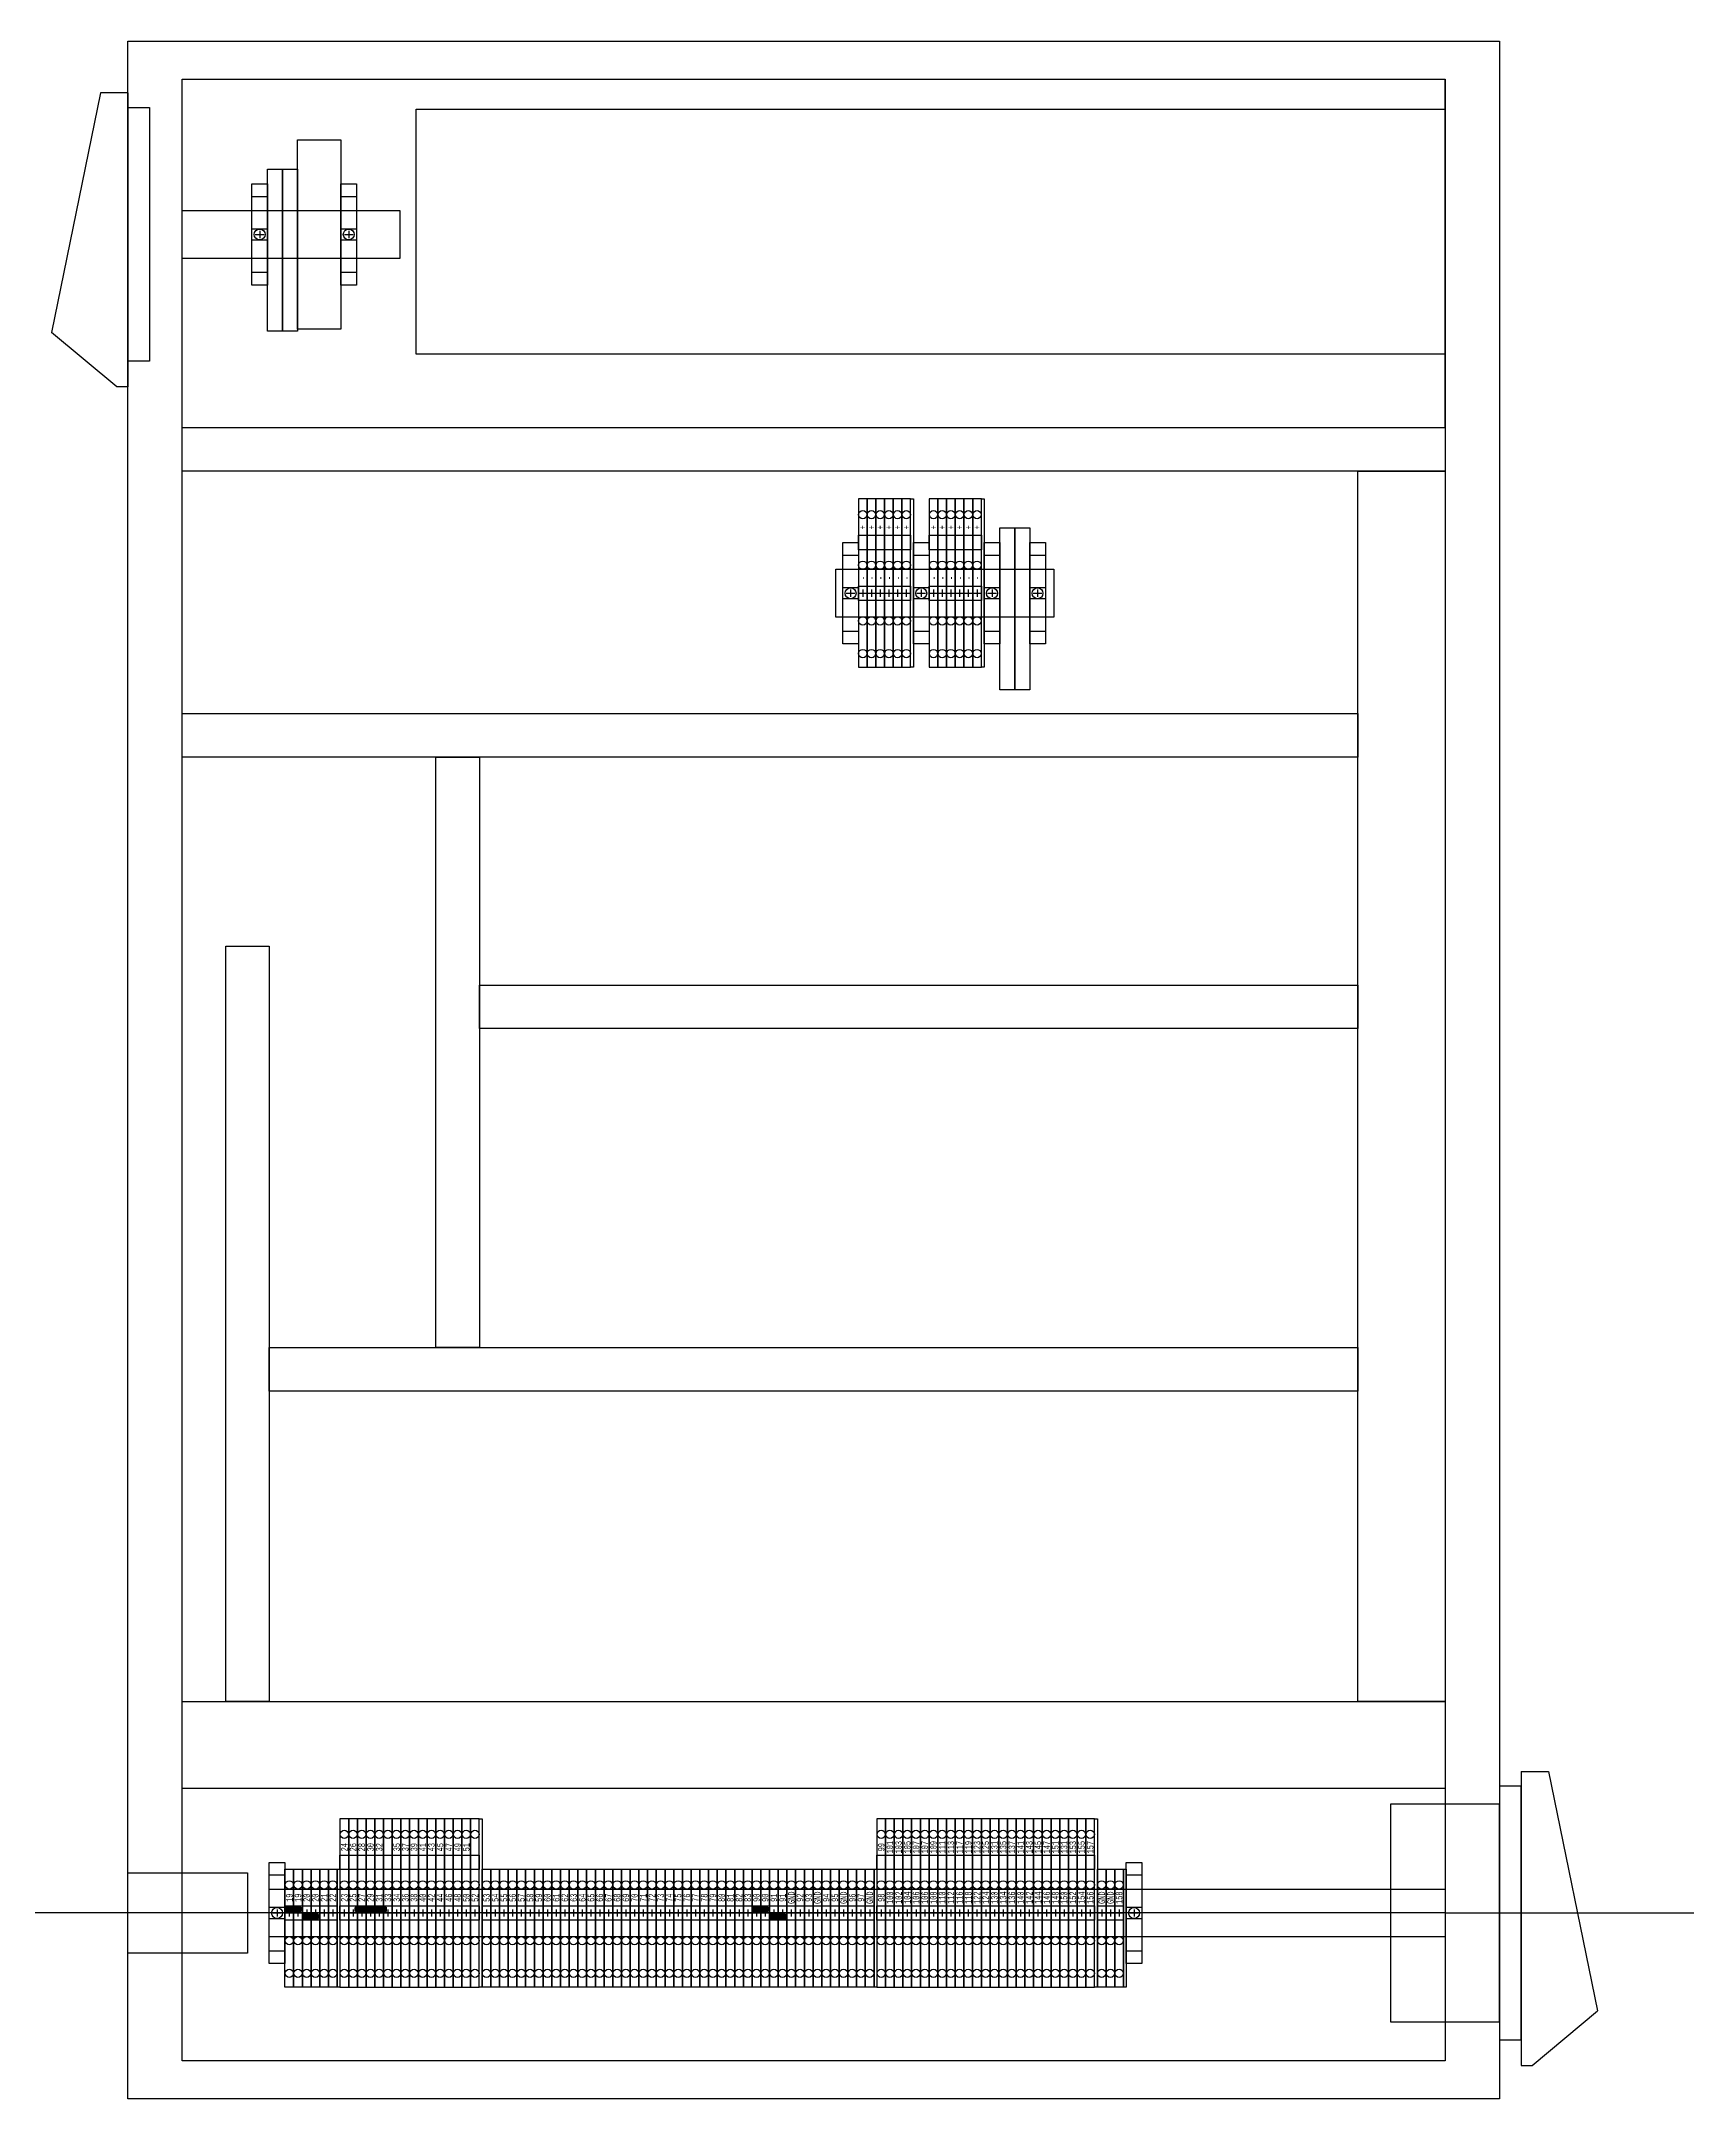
# Model space of a CAD drawing. Header units: inches. Extents: x -95 to -37.7, y 9.8 to 57.1.
# Drawn here: x -75.67 to -37.72, y 9.82 to 57.07 of the extents above; entities that cross this region are included whole.
import ezdxf
from ezdxf.enums import TextEntityAlignment as Align

# ---------------------------------------------------------------- set-up
doc = ezdxf.new("R2010")
doc.units = ezdxf.units.IN
doc.header["$MEASUREMENT"] = 0
doc.layers.add('DEVICE', color=7, linetype='Continuous')
doc.layers.add('TEXT', color=7, linetype='Continuous')
doc.styles.add('mono', font='monotxt.shx', dxfattribs={"width": 0.8, "height": 0.125})

# ---------------------------------------------------------------- blocks, each defined once
blk = doc.blocks.new('TB Spring 2x2')
at = {"layer": 'DEVICE', "color": 1}
for p, q in [((0, 0), (0.2, 0)), ((0.1, 0.0825), (0.1, -0.0825))]:
    blk.add_line(p, q, dxfattribs=at)
at = {"layer": 'DEVICE', "color": 2}
for points in [[(0.2, -1.7), (0.2, 2.165), (0, 2.165), (0, -1.7)], [(0, 1.33), (0.2, 1.33), (0.2, 1), (0, 1)], [(0, 0.165), (0.2, 0.165), (0.2, -0.165), (0, -0.165)]]:
    blk.add_lwpolyline(points, close=True, dxfattribs=at)
for centre in [(0.1, 1.805), (0.1, 0.645), (0.1, -0.635), (0.1, -1.385)]:
    blk.add_circle(centre, 0.095, dxfattribs=at)
blk = doc.blocks.new('End Cover 1x2')
at = {"layer": 'DEVICE', "color": 2}
blk.add_lwpolyline([(0, 1.35275), (0.064, 1.35275), (0.064, -1.35275), (0, -1.35275)], close=True, dxfattribs=at)
blk = doc.blocks.new('End Anchor')
at = {"layer": 'DEVICE', "color": 1}
for p, q in [((0.08, 0), (0.28, 0)), ((0.18, 0.0825), (0.18, -0.0825))]:
    blk.add_line(p, q, dxfattribs=at)
at = {"layer": 'DEVICE', "color": 2}
for points in [[(0, 1.1615), (0.36, 1.1615), (0.36, -1.1615), (0, -1.1615)], [(0, 0.875), (0.36, 0.875), (0.36, -0.875), (0, -0.875)], [(0, 0.13175), (0.36, 0.13175), (0.36, -0.13175), (0, -0.13175)]]:
    blk.add_lwpolyline(points, close=True, dxfattribs=at)
blk.add_circle((0.18, 0), 0.125, dxfattribs=at)
blk = doc.blocks.new('TB Spring 1x2')
at = {"layer": 'DEVICE', "color": 1}
for p, q in [((0, 0), (0.2, 0)), ((0.1, 0.083), (0.1, -0.083))]:
    blk.add_line(p, q, dxfattribs=at)
at = {"layer": 'DEVICE', "color": 2}
for points in [[(0, 1.006), (0.2, 1.006), (0.2, -1.7), (0, -1.7)], [(0, 0.165), (0.2, 0.165), (0.2, -0.165), (0, -0.165)]]:
    blk.add_lwpolyline(points, close=True, dxfattribs=at)
for centre in [(0.1, 0.645), (0.1, -0.635), (0.1, -1.385)]:
    blk.add_circle(centre, 0.095, dxfattribs=at)
blk = doc.blocks.new('Jumper 2TB')
at = {"layer": 'DEVICE'}
h = blk.add_hatch(color=1, dxfattribs=at)
h.dxf.hatch_style = 1
h.paths.add_polyline_path([(0.061, -0.06), (0.091, -0.04), (0.091, 0.04), (0.061, 0.06), (-0.059, 0.06), (-0.089, 0.04), (-0.089, -0.04), (-0.059, -0.06)])
h = blk.add_hatch(color=1, dxfattribs=at)
h.dxf.hatch_style = 1
h.paths.add_polyline_path([(0.241, -0.06), (0.271, -0.04), (0.271, 0.04), (0.241, 0.06), (0.121, 0.06), (0.091, 0.04), (0.091, -0.04), (0.121, -0.06)])
at = {"layer": 'DEVICE', "color": 30}
for p, q in [((-0.059, 0.06), (-0.089, 0.04)), ((-0.089, -0.04), (-0.089, 0.04)), ((0.061, 0.06), (-0.059, 0.06)), ((0.061, 0.06), (0.091, 0.04)), ((0.061, 0.06), (0.091, 0.04)), ((0.121, 0.06), (0.091, 0.04)), ((0.091, 0.04), (0.091, -0.04)), ((0.121, 0.06), (0.241, 0.06)), ((0.241, 0.06), (0.271, 0.04)), ((0.271, -0.04), (0.271, 0.04)), ((-0.059, -0.06), (-0.089, -0.04)), ((-0.059, -0.06), (0.061, -0.06)), ((0.061, -0.06), (0.091, -0.04)), ((0.061, -0.06), (0.091, -0.04)), ((0.121, -0.06), (0.091, -0.04)), ((0.121, -0.06), (0.241, -0.06)), ((0.241, -0.06), (0.271, -0.04))]:
    blk.add_line(p, q, dxfattribs=at)
at = {"layer": 'DEVICE', "color": 2}
for p, q in [((0, 0.06), (0, -0.06)), ((0.181, 0.06), (0.181, -0.06))]:
    blk.add_line(p, q, dxfattribs=at)
blk = doc.blocks.new('Jumper 4TB')
at = {"layer": 'DEVICE'}
h = blk.add_hatch(color=1, dxfattribs=at)
h.dxf.hatch_style = 1
h.paths.add_polyline_path([(0.061, -0.06), (0.091, -0.04), (0.091, 0.04), (0.061, 0.06), (-0.059, 0.06), (-0.089, 0.04), (-0.089, -0.04), (-0.059, -0.06)])
h = blk.add_hatch(color=1, dxfattribs=at)
h.dxf.hatch_style = 1
h.paths.add_polyline_path([(0.241, -0.06), (0.271, -0.04), (0.271, 0.04), (0.241, 0.06), (0.121, 0.06), (0.091, 0.04), (0.091, -0.04), (0.121, -0.06)])
h = blk.add_hatch(color=1, dxfattribs=at)
h.dxf.hatch_style = 1
h.paths.add_polyline_path([(0.421, -0.06), (0.451, -0.04), (0.451, 0.04), (0.421, 0.06), (0.301, 0.06), (0.271, 0.04), (0.271, -0.04), (0.301, -0.06)])
h = blk.add_hatch(color=1, dxfattribs=at)
h.dxf.hatch_style = 1
h.paths.add_polyline_path([(0.601, -0.06), (0.631, -0.04), (0.631, 0.04), (0.601, 0.06), (0.481, 0.06), (0.451, 0.04), (0.451, -0.04), (0.481, -0.06)])
at = {"layer": 'DEVICE', "color": 30}
for p, q in [((-0.059, 0.06), (-0.089, 0.04)), ((-0.089, -0.04), (-0.089, 0.04)), ((0.061, 0.06), (-0.059, 0.06)), ((0.061, 0.06), (0.091, 0.04)), ((0.061, 0.06), (0.091, 0.04)), ((0.121, 0.06), (0.091, 0.04)), ((0.091, 0.04), (0.091, -0.04)), ((0.121, 0.06), (0.241, 0.06)), ((0.241, 0.06), (0.271, 0.04)), ((0.301, 0.06), (0.271, 0.04)), ((0.271, -0.04), (0.271, 0.04)), ((0.271, 0.04), (0.271, -0.04)), ((0.301, 0.06), (0.421, 0.06)), ((0.421, 0.06), (0.451, 0.04)), ((0.481, 0.06), (0.451, 0.04)), ((0.451, -0.04), (0.451, 0.04)), ((0.451, -0.04), (0.451, 0.04)), ((0.451, 0.04), (0.451, -0.04)), ((0.481, 0.06), (0.601, 0.06)), ((0.601, 0.06), (0.631, 0.04)), ((0.631, -0.04), (0.631, 0.04)), ((-0.059, -0.06), (-0.089, -0.04)), ((-0.059, -0.06), (0.061, -0.06)), ((0.061, -0.06), (0.091, -0.04)), ((0.061, -0.06), (0.091, -0.04)), ((0.121, -0.06), (0.091, -0.04)), ((0.121, -0.06), (0.241, -0.06)), ((0.241, -0.06), (0.271, -0.04)), ((0.301, -0.06), (0.271, -0.04)), ((0.301, -0.06), (0.421, -0.06)), ((0.421, -0.06), (0.451, -0.04)), ((0.481, -0.06), (0.451, -0.04)), ((0.481, -0.06), (0.601, -0.06)), ((0.601, -0.06), (0.631, -0.04))]:
    blk.add_line(p, q, dxfattribs=at)
at = {"layer": 'DEVICE', "color": 2}
for p, q in [((0, 0.06), (0, -0.06)), ((0.181, 0.06), (0.181, -0.06)), ((0.361, 0.06), (0.361, -0.06)), ((0.541, 0.06), (0.541, -0.06))]:
    blk.add_line(p, q, dxfattribs=at)
blk = doc.blocks.new('End Cover 2x2')
at = {"layer": 'DEVICE', "color": 2}
blk.add_lwpolyline([(0, 1.9325), (0.064, 1.9325), (0.064, -1.9325), (0, -1.9325)], close=True, dxfattribs=at)
blk = doc.blocks.new('Cooling Fan 5x5')
at = {"layer": 'DEVICE', "color": 1}
for p, q in [((-1.125, 3.25), (-2.25, -2.25)), ((-0.5, 3.25), (-1.125, 3.25)), ((-0.5, 3.25), (-0.5, -3.5)), ((-0.75, -3.5), (-2.25, -2.25)), ((-0.5, -3.5), (-0.75, -3.5))]:
    blk.add_line(p, q, dxfattribs=at)
for points in [[(-0.5, 2.9125), (0, 2.9125), (0, -2.9125), (-0.5, -2.9125)], [(0, 2.5), (2.5, 2.5), (2.5, -2.5), (0, -2.5)]]:
    blk.add_lwpolyline(points, close=True, dxfattribs=at)
blk = doc.blocks.new('Cooling Filter 5x5')
at = {"layer": 'DEVICE', "color": 1}
for p, q in [((-0.625, 3.375), (-1.75, -2.125)), ((0, 3.375), (-0.625, 3.375)), ((0, 3.375), (0, -3.375)), ((-0.25, -3.375), (-1.75, -2.125)), ((0, -3.375), (-0.25, -3.375))]:
    blk.add_line(p, q, dxfattribs=at)
blk.add_lwpolyline([(0, 3.0375), (0.5, 3.0375), (0.5, -2.7875), (0, -2.7875)], close=True, dxfattribs=at)

msp = doc.modelspace()

# ---------------------------------------------------------------- linework, layer by layer
at = {"layer": 'DEVICE', "color": 6}
for p, q in [((-43.437, 48.193), (-43.437, 56.193)), ((-43.437, 14.086), (-95.007, 14.086))]:
    msp.add_line(p, q, dxfattribs=at)
at = {"layer": 'DEVICE', "color": 5}
msp.add_line((-43.437, 14.086), (-37.723, 14.086), dxfattribs=at)
at = {"layer": 'DEVICE'}
for points in [[(-73.687, 57.068), (-42.187, 57.068), (-42.187, 9.818), (-73.687, 9.818)], [(-72.437, 56.193), (-43.437, 56.193), (-43.437, 10.693), (-72.437, 10.693)], [(-72.437, 48.193), (-43.437, 48.193), (-43.437, 47.193), (-72.437, 47.193)], [(-45.437, 18.943), (-45.437, 47.193), (-43.437, 47.193), (-43.437, 18.943)], [(-72.437, 41.629), (-45.437, 41.629), (-45.437, 40.629), (-72.437, 40.629)], [(-66.612, 27.068), (-66.612, 40.629), (-65.612, 40.629), (-65.612, 27.068)], [(-71.437, 18.943), (-71.437, 36.289), (-70.437, 36.289), (-70.437, 18.943)], [(-65.612, 35.393), (-45.437, 35.393), (-45.437, 34.393), (-65.612, 34.393)], [(-70.437, 27.068), (-45.437, 27.068), (-45.437, 26.068), (-70.437, 26.068)], [(-72.437, 18.943), (-43.437, 18.943), (-43.437, 16.943), (-72.437, 16.943)]]:
    msp.add_lwpolyline(points, close=True, dxfattribs=at)
at = {"layer": 'DEVICE', "color": 5}
msp.add_lwpolyline([(-67.062, 55.506), (-43.437, 55.506), (-43.437, 49.881), (-67.062, 49.881)], close=True, dxfattribs=at)
at = {"layer": 'DEVICE', "color": 6}
msp.add_lwpolyline([(-69.792, 54.804), (-68.792, 54.804), (-68.792, 50.454), (-69.792, 50.454)], close=True, dxfattribs=at)
at = {"layer": 'DEVICE', "color": 2}
for points in [[(-70.477, 54.127), (-70.134, 54.127), (-70.134, 50.409), (-70.477, 50.409)], [(-70.134, 54.127), (-69.792, 54.127), (-69.792, 50.409), (-70.134, 50.409)], [(-53.66, 45.889), (-53.317, 45.889), (-53.317, 42.171), (-53.66, 42.171)], [(-53.317, 45.889), (-52.975, 45.889), (-52.975, 42.171), (-53.317, 42.171)]]:
    msp.add_lwpolyline(points, close=True, dxfattribs=at)
at = {"layer": 'DEVICE', "color": 3}
for points in [[(-72.437, 53.179), (-67.437, 53.179), (-67.437, 52.079), (-72.437, 52.079)], [(-57.424, 44.941), (-52.424, 44.941), (-52.424, 43.841), (-57.424, 43.841)], [(-73.687, 15.006), (-70.937, 15.006), (-70.937, 13.166), (-73.687, 13.166)], [(-70.437, 14.636), (-43.437, 14.636), (-43.437, 13.536), (-70.437, 13.536)]]:
    msp.add_lwpolyline(points, close=True, dxfattribs=at)

# ---------------------------------------------------------------- block references
at = {"layer": 'DEVICE', "color": 1}
for name, p in [('Cooling Filter 5x5', (-73.687, 52.504)), ('End Anchor', (-70.837, 52.629)), ('End Anchor', (-68.792, 52.629)), ('TB Spring 2x2', (-56.908, 44.391)), ('TB Spring 2x2', (-56.708, 44.391)), ('TB Spring 2x2', (-56.508, 44.391)), ('TB Spring 2x2', (-56.308, 44.391)), ('TB Spring 2x2', (-56.108, 44.391)), ('TB Spring 2x2', (-55.908, 44.391)), ('End Cover 2x2', (-55.708, 44.624)), ('TB Spring 2x2', (-55.284, 44.391)), ('TB Spring 2x2', (-55.084, 44.391)), ('TB Spring 2x2', (-54.884, 44.391)), ('TB Spring 2x2', (-54.684, 44.391)), ('TB Spring 2x2', (-54.484, 44.391)), ('TB Spring 2x2', (-54.284, 44.391)), ('End Cover 2x2', (-54.084, 44.624)), ('End Anchor', (-57.268, 44.391)), ('End Anchor', (-55.644, 44.391)), ('End Anchor', (-54.02, 44.391)), ('End Anchor', (-52.975, 44.391)), ('TB Spring 2x2', (-68.813, 14.086)), ('TB Spring 2x2', (-68.613, 14.086)), ('TB Spring 2x2', (-68.413, 14.086)), ('TB Spring 2x2', (-68.213, 14.086)), ('TB Spring 2x2', (-68.013, 14.086)), ('TB Spring 2x2', (-67.813, 14.086)), ('TB Spring 2x2', (-67.613, 14.086)), ('TB Spring 2x2', (-67.413, 14.086)), ('TB Spring 2x2', (-67.213, 14.086)), ('TB Spring 2x2', (-67.013, 14.086)), ('TB Spring 2x2', (-66.813, 14.086)), ('TB Spring 2x2', (-66.613, 14.086)), ('TB Spring 2x2', (-66.413, 14.086)), ('TB Spring 2x2', (-66.213, 14.086)), ('TB Spring 2x2', (-66.013, 14.086)), ('TB Spring 2x2', (-65.813, 14.086)), ('End Cover 2x2', (-65.613, 14.319)), ('TB Spring 2x2', (-56.485, 14.086)), ('TB Spring 2x2', (-56.285, 14.086)), ('TB Spring 2x2', (-56.085, 14.086)), ('TB Spring 2x2', (-55.885, 14.086)), ('TB Spring 2x2', (-55.685, 14.086)), ('TB Spring 2x2', (-55.485, 14.086)), ('TB Spring 2x2', (-55.285, 14.086)), ('TB Spring 2x2', (-55.085, 14.086)), ('TB Spring 2x2', (-54.885, 14.086)), ('TB Spring 2x2', (-54.685, 14.086)), ('TB Spring 2x2', (-54.485, 14.086)), ('TB Spring 2x2', (-54.285, 14.086)), ('TB Spring 2x2', (-54.085, 14.086)), ('TB Spring 2x2', (-53.885, 14.086)), ('TB Spring 2x2', (-53.685, 14.086)), ('TB Spring 2x2', (-53.485, 14.086)), ('TB Spring 2x2', (-53.285, 14.086)), ('TB Spring 2x2', (-53.085, 14.086)), ('TB Spring 2x2', (-52.885, 14.086)), ('TB Spring 2x2', (-52.685, 14.086)), ('TB Spring 2x2', (-52.485, 14.086)), ('TB Spring 2x2', (-52.285, 14.086)), ('TB Spring 2x2', (-52.085, 14.086)), ('TB Spring 2x2', (-51.885, 14.086)), ('TB Spring 2x2', (-51.685, 14.086)), ('End Cover 2x2', (-51.485, 14.319)), ('End Anchor', (-70.437, 14.086)), ('End Anchor', (-50.757, 14.086)), ('TB Spring 1x2', (-70.077, 14.086)), ('TB Spring 1x2', (-69.877, 14.086)), ('TB Spring 1x2', (-69.677, 14.086)), ('TB Spring 1x2', (-69.477, 14.086)), ('TB Spring 1x2', (-69.277, 14.086)), ('TB Spring 1x2', (-69.077, 14.086)), ('End Cover 1x2', (-68.877, 13.739)), ('TB Spring 1x2', (-65.549, 14.086)), ('TB Spring 1x2', (-65.349, 14.086)), ('TB Spring 1x2', (-65.149, 14.086)), ('TB Spring 1x2', (-64.949, 14.086)), ('TB Spring 1x2', (-64.749, 14.086)), ('TB Spring 1x2', (-64.549, 14.086)), ('TB Spring 1x2', (-64.349, 14.086)), ('TB Spring 1x2', (-64.149, 14.086)), ('TB Spring 1x2', (-63.949, 14.086)), ('TB Spring 1x2', (-63.749, 14.086)), ('TB Spring 1x2', (-63.549, 14.086)), ('TB Spring 1x2', (-63.349, 14.086)), ('TB Spring 1x2', (-63.149, 14.086)), ('TB Spring 1x2', (-62.949, 14.086)), ('TB Spring 1x2', (-62.749, 14.086)), ('TB Spring 1x2', (-62.549, 14.086)), ('TB Spring 1x2', (-62.349, 14.086)), ('TB Spring 1x2', (-62.149, 14.086)), ('TB Spring 1x2', (-61.949, 14.086)), ('TB Spring 1x2', (-61.749, 14.086)), ('TB Spring 1x2', (-61.549, 14.086)), ('TB Spring 1x2', (-61.349, 14.086)), ('TB Spring 1x2', (-61.149, 14.086)), ('TB Spring 1x2', (-60.949, 14.086)), ('TB Spring 1x2', (-60.749, 14.086)), ('TB Spring 1x2', (-60.549, 14.086)), ('TB Spring 1x2', (-60.349, 14.086)), ('TB Spring 1x2', (-60.149, 14.086)), ('TB Spring 1x2', (-59.949, 14.086)), ('TB Spring 1x2', (-59.749, 14.086)), ('TB Spring 1x2', (-59.549, 14.086)), ('TB Spring 1x2', (-59.349, 14.086)), ('TB Spring 1x2', (-59.149, 14.086)), ('TB Spring 1x2', (-58.949, 14.086)), ('TB Spring 1x2', (-58.749, 14.086)), ('TB Spring 1x2', (-58.549, 14.086)), ('TB Spring 1x2', (-58.349, 14.086)), ('TB Spring 1x2', (-58.149, 14.086)), ('TB Spring 1x2', (-57.949, 14.086)), ('TB Spring 1x2', (-57.749, 14.086)), ('TB Spring 1x2', (-57.549, 14.086)), ('TB Spring 1x2', (-57.349, 14.086)), ('TB Spring 1x2', (-57.149, 14.086)), ('TB Spring 1x2', (-56.949, 14.086)), ('TB Spring 1x2', (-56.749, 14.086)), ('End Cover 1x2', (-56.549, 13.739)), ('TB Spring 1x2', (-51.421, 14.086)), ('TB Spring 1x2', (-51.221, 14.086)), ('TB Spring 1x2', (-51.021, 14.086)), ('End Cover 1x2', (-50.821, 13.739))]:
    msp.add_blockref(name, p, dxfattribs=at)
at = {"layer": 'DEVICE', "color": 1, "xscale": -1}
msp.add_blockref('Cooling Fan 5x5', (-42.187, 14.086), dxfattribs=at)
at = {"layer": 'DEVICE', "color": 5}
for name, p in [('Jumper 2TB', (-69.977, 14.169)), ('Jumper 4TB', (-68.377, 14.169)), ('Jumper 2TB', (-59.249, 14.169)), ('Jumper 2TB', (-69.577, 14.004)), ('Jumper 2TB', (-58.849, 14.004))]:
    msp.add_blockref(name, p, dxfattribs=at)

# ---------------------------------------------------------------- texts
at = {"layer": 'DEVICE', "color": 82, "style": 'mono', "width": 0.7}
for p in [(-58.449, 14.437), (-57.849, 14.437), (-57.249, 14.437), (-56.649, 14.437), (-51.321, 14.437), (-51.121, 14.437)]:
    msp.add_text('GND', height=0.15, rotation=90, dxfattribs=at).set_placement(p, align=Align.MIDDLE_CENTER)
at = {"layer": 'TEXT', "lineweight": -2, "style": 'mono', "width": 0.7}
for s, p in [('+', (-56.808, 45.902)), ('+', (-56.608, 45.902)), ('+', (-56.408, 45.902)), ('+', (-56.208, 45.902)), ('+', (-56.008, 45.902)), ('+', (-55.808, 45.902)), ('+', (-55.184, 45.902)), ('+', (-54.984, 45.902)), ('+', (-54.784, 45.902)), ('+', (-54.584, 45.902)), ('+', (-54.384, 45.902)), ('+', (-54.184, 45.902)), ('-', (-56.808, 44.742)), ('-', (-56.608, 44.742)), ('-', (-56.408, 44.742)), ('-', (-56.208, 44.742)), ('-', (-56.008, 44.742)), ('-', (-55.808, 44.742)), ('-', (-55.184, 44.742)), ('-', (-54.984, 44.742)), ('-', (-54.784, 44.742)), ('-', (-54.584, 44.742)), ('-', (-54.384, 44.742)), ('-', (-54.184, 44.742)), ('24', (-68.713, 15.597)), ('26', (-68.513, 15.597)), ('28', (-68.313, 15.597)), ('30', (-68.113, 15.597)), ('32', (-67.913, 15.597)), ('35', (-67.513, 15.597)), ('37', (-67.313, 15.597)), ('39', (-67.113, 15.597)), ('41', (-66.913, 15.597)), ('43', (-66.713, 15.597)), ('45', (-66.513, 15.597)), ('47', (-66.313, 15.597)), ('49', (-66.113, 15.597)), ('51', (-65.913, 15.597)), ('99', (-56.385, 15.597)), ('101', (-56.185, 15.597)), ('103', (-55.985, 15.597)), ('105', (-55.785, 15.597)), ('107', (-55.585, 15.597)), ('107', (-55.385, 15.597)), ('109', (-55.185, 15.597)), ('111', (-54.985, 15.597)), ('113', (-54.785, 15.597)), ('117', (-54.585, 15.597)), ('119', (-54.385, 15.597)), ('123', (-54.185, 15.597)), ('125', (-53.985, 15.597)), ('131', (-53.785, 15.597)), ('135', (-53.585, 15.597)), ('137', (-53.385, 15.597)), ('141', (-53.185, 15.597)), ('143', (-52.985, 15.597)), ('145', (-52.785, 15.597)), ('147', (-52.585, 15.597)), ('151', (-52.385, 15.597)), ('131', (-52.185, 15.597)), ('153', (-51.985, 15.597)), ('155', (-51.785, 15.597)), ('157', (-51.585, 15.597)), ('19', (-69.977, 14.437)), ('19', (-69.777, 14.437)), ('20', (-69.577, 14.437)), ('20', (-69.377, 14.437)), ('21', (-69.177, 14.437)), ('22', (-68.977, 14.437)), ('23', (-68.713, 14.437)), ('25', (-68.513, 14.437)), ('27', (-68.313, 14.437)), ('29', (-68.113, 14.437)), ('31', (-67.913, 14.437)), ('33', (-67.713, 14.437)), ('34', (-67.513, 14.437)), ('36', (-67.313, 14.437)), ('38', (-67.113, 14.437)), ('40', (-66.913, 14.437)), ('42', (-66.713, 14.437)), ('44', (-66.513, 14.437)), ('46', (-66.313, 14.437)), ('48', (-66.113, 14.437)), ('50', (-65.913, 14.437)), ('52', (-65.713, 14.437)), ('53', (-65.449, 14.437)), ('54', (-65.249, 14.437)), ('55', (-65.049, 14.437)), ('56', (-64.849, 14.437)), ('57', (-64.649, 14.437)), ('58', (-64.449, 14.437)), ('59', (-64.249, 14.437)), ('60', (-64.049, 14.437)), ('61', (-63.849, 14.437)), ('62', (-63.649, 14.437)), ('63', (-63.449, 14.437)), ('64', (-63.249, 14.437)), ('65', (-63.049, 14.437)), ('66', (-62.849, 14.437)), ('67', (-62.649, 14.437)), ('68', (-62.449, 14.437)), ('69', (-62.249, 14.437)), ('70', (-62.049, 14.437)), ('71', (-61.849, 14.437)), ('72', (-61.649, 14.437)), ('73', (-61.449, 14.437)), ('74', (-61.249, 14.437)), ('75', (-61.049, 14.437)), ('76', (-60.849, 14.437)), ('77', (-60.649, 14.437)), ('78', (-60.449, 14.437)), ('79', (-60.249, 14.437)), ('80', (-60.049, 14.437)), ('81', (-59.849, 14.437)), ('82', (-59.649, 14.437)), ('83', (-59.449, 14.437)), ('90', (-59.249, 14.437)), ('90', (-59.049, 14.437)), ('91', (-58.849, 14.437)), ('91', (-58.649, 14.437)), ('92', (-58.249, 14.437)), ('93', (-58.049, 14.437)), ('94', (-57.649, 14.437)), ('95', (-57.449, 14.437)), ('96', (-57.049, 14.437)), ('97', (-56.849, 14.437)), ('98', (-56.385, 14.437)), ('100', (-56.185, 14.437)), ('102', (-55.985, 14.437)), ('104', (-55.785, 14.437)), ('106', (-55.585, 14.437)), ('106', (-55.385, 14.437)), ('108', (-55.185, 14.437)), ('110', (-54.985, 14.437)), ('112', (-54.785, 14.437)), ('116', (-54.585, 14.437)), ('118', (-54.385, 14.437)), ('122', (-54.185, 14.437)), ('124', (-53.985, 14.437)), ('130', (-53.785, 14.437)), ('134', (-53.585, 14.437)), ('136', (-53.385, 14.437)), ('140', (-53.185, 14.437)), ('142', (-52.985, 14.437)), ('144', (-52.785, 14.437)), ('146', (-52.585, 14.437)), ('148', (-52.385, 14.437)), ('150', (-52.185, 14.437)), ('152', (-51.985, 14.437)), ('154', (-51.785, 14.437)), ('156', (-51.585, 14.437)), ('158', (-50.921, 14.437))]:
    msp.add_text(s, height=0.15, rotation=90, dxfattribs=at).set_placement(p, align=Align.MIDDLE_CENTER)

doc.saveas('drawing.dxf')
